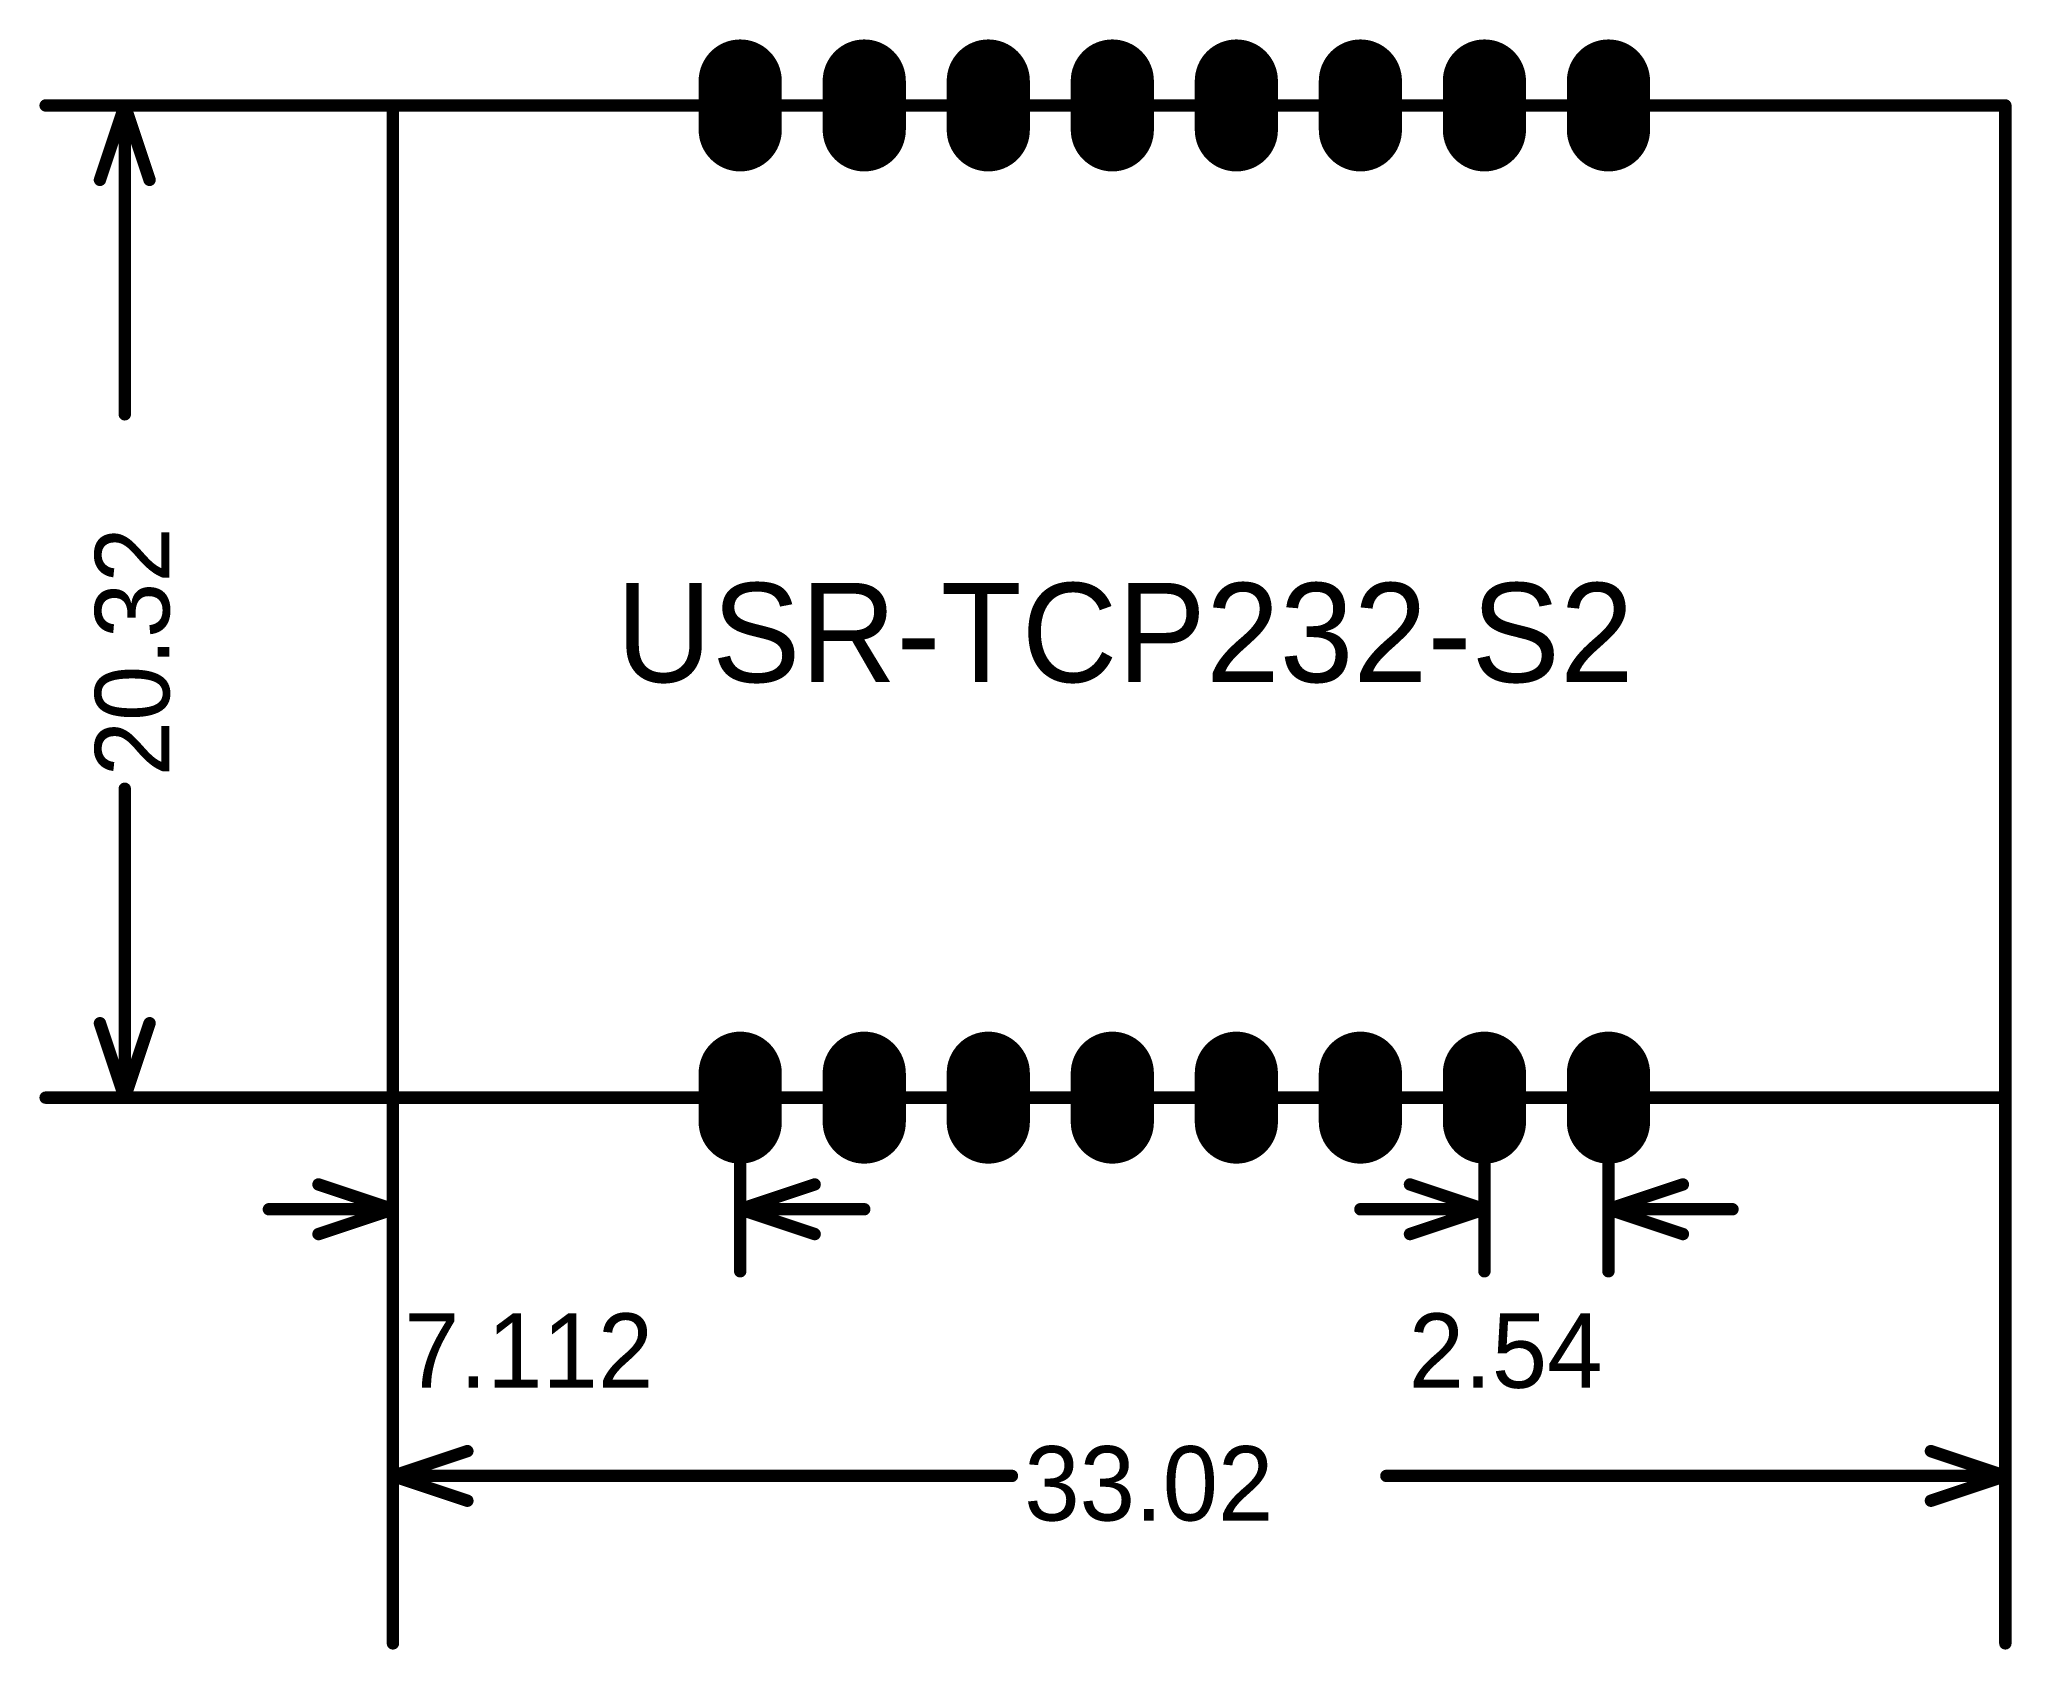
# Model space of a CAD drawing. Extents: x 246.3 to 286.6, y 147.2 to 180.2.
import ezdxf

# ---------------------------------------------------------------- set-up
doc = ezdxf.new("R2010")
doc.units = 0
doc.header["$MEASUREMENT"] = 0
for name, color, linetype in [('BOTTOMSOLDER', 6, 'CONTINUOUS'), ('KEEPOUTLAYER', 6, 'CONTINUOUS'), ('MECHANICAL3', 76, 'CONTINUOUS'), ('MULTILAYER', 9, 'CONTINUOUS'), ('TOPSOLDER', 216, 'CONTINUOUS')]:
    doc.layers.add(name, color=color, linetype=linetype)

msp = doc.modelspace()

# ---------------------------------------------------------------- linework, layer by layer
at = {"layer": 'BOTTOMSOLDER', "const_width": 1.7032}
for points in [[(260.604, 179.315999), (260.604, 178.316001)], [(263.144, 179.315999), (263.144, 178.316001)], [(265.684, 179.315999), (265.684, 178.316001)], [(268.224, 179.315999), (268.224, 178.316001)], [(270.764, 179.315999), (270.764, 178.316001)], [(273.304, 179.315999), (273.304, 178.316001)], [(275.844, 179.315999), (275.844, 178.316001)], [(278.384, 179.315999), (278.384, 178.316001)], [(260.604, 158.995999), (260.604, 157.996001)], [(263.144, 158.995999), (263.144, 157.996001)], [(265.684, 158.995999), (265.684, 157.996001)], [(268.224, 158.995999), (268.224, 157.996001)], [(270.764, 158.995999), (270.764, 157.996001)], [(273.304, 158.995999), (273.304, 157.996001)], [(275.844, 158.995999), (275.844, 157.996001)], [(278.384, 158.995999), (278.384, 157.996001)]]:
    msp.add_lwpolyline(points, dxfattribs=at)
at = {"layer": 'BOTTOMSOLDER', "const_width": 0.851598}
for points in [[(260.178199, 179.315999, 1), (261.029801, 179.315999, 1)], [(262.718199, 179.315999, 1), (263.569801, 179.315999, 1)], [(265.258199, 179.315999, 1), (266.109801, 179.315999, 1)], [(267.798199, 179.315999, 1), (268.649801, 179.315999, 1)], [(270.338199, 179.315999, 1), (271.189801, 179.315999, 1)], [(272.878199, 179.315999, 1), (273.729801, 179.315999, 1)], [(275.418199, 179.315999, 1), (276.269801, 179.315999, 1)], [(277.958199, 179.315999, 1), (278.809801, 179.315999, 1)], [(260.178199, 178.316001, 1), (261.029801, 178.316001, 1)], [(262.718199, 178.316001, 1), (263.569801, 178.316001, 1)], [(265.258199, 178.316001, 1), (266.109801, 178.316001, 1)], [(267.798199, 178.316001, 1), (268.649801, 178.316001, 1)], [(270.338199, 178.316001, 1), (271.189801, 178.316001, 1)], [(272.878199, 178.316001, 1), (273.729801, 178.316001, 1)], [(275.418199, 178.316001, 1), (276.269801, 178.316001, 1)], [(277.958199, 178.316001, 1), (278.809801, 178.316001, 1)], [(260.178199, 158.995999, 1), (261.029801, 158.995999, 1)], [(262.718199, 158.995999, 1), (263.569801, 158.995999, 1)], [(265.258199, 158.995999, 1), (266.109801, 158.995999, 1)], [(267.798199, 158.995999, 1), (268.649801, 158.995999, 1)], [(270.338199, 158.995999, 1), (271.189801, 158.995999, 1)], [(272.878199, 158.995999, 1), (273.729801, 158.995999, 1)], [(275.418199, 158.995999, 1), (276.269801, 158.995999, 1)], [(277.958199, 158.995999, 1), (278.809801, 158.995999, 1)], [(260.178199, 157.996001, 1), (261.029801, 157.996001, 1)], [(262.718199, 157.996001, 1), (263.569801, 157.996001, 1)], [(265.258199, 157.996001, 1), (266.109801, 157.996001, 1)], [(267.798199, 157.996001, 1), (268.649801, 157.996001, 1)], [(270.338199, 157.996001, 1), (271.189801, 157.996001, 1)], [(272.878199, 157.996001, 1), (273.729801, 157.996001, 1)], [(275.418199, 157.996001, 1), (276.269801, 157.996001, 1)], [(277.958199, 157.996001, 1), (278.809801, 157.996001, 1)]]:
    msp.add_lwpolyline(points, format="xyb", close=True, dxfattribs=at)
at = {"layer": 'KEEPOUTLAYER', "const_width": 0.254}
for points in [[(253.492, 158.496), (253.492, 178.816)], [(253.492, 178.816), (286.512, 178.816)], [(286.512, 158.496), (286.512, 178.816)], [(253.492, 158.496), (286.512, 158.496)]]:
    msp.add_lwpolyline(points, dxfattribs=at)
at = {"layer": 'KEEPOUTLAYER', "const_width": 0.127}
for points in [[(253.4285, 178.816, 1), (253.5555, 178.816, 1)], [(253.4285, 178.816, 1), (253.5555, 178.816, 1)], [(286.4485, 178.816, 1), (286.5755, 178.816, 1)], [(286.4485, 178.816, 1), (286.5755, 178.816, 1)], [(253.4285, 158.496, 1), (253.5555, 158.496, 1)], [(253.4285, 158.496, 1), (253.5555, 158.496, 1)], [(286.4485, 158.496, 1), (286.5755, 158.496, 1)], [(286.4485, 158.496, 1), (286.5755, 158.496, 1)]]:
    msp.add_lwpolyline(points, format="xyb", close=True, dxfattribs=at)
at = {"layer": 'MECHANICAL3', "const_width": 0.254}
for points in [[(246.38, 178.816), (253.492, 178.816)], [(247.491999, 177.292), (247.999999, 178.816)], [(247.745999, 178.816), (248.253999, 178.816)], [(247.999999, 172.490293), (247.999999, 178.816)], [(247.999999, 178.816), (248.507999, 177.292)], [(247.999999, 158.496), (247.999999, 164.821707)], [(247.491999, 160.02), (247.999999, 158.496)], [(247.999999, 158.496), (248.507999, 160.02)], [(246.38, 158.496), (253.492, 158.496)], [(247.745999, 158.496), (248.253999, 158.496)], [(253.492, 147.32), (253.492, 158.496)], [(260.604, 154.94), (260.604, 158.496)], [(275.844, 154.94), (275.844, 158.496)], [(278.384, 154.94), (278.384, 158.496)], [(286.512, 147.32), (286.512, 158.496)], [(251.968, 156.718), (253.492, 156.21)], [(260.604, 156.21), (262.128, 156.718)], [(274.32, 156.718), (275.844, 156.21)], [(278.384, 156.21), (279.908, 156.718)], [(250.952, 156.21), (253.492, 156.21)], [(251.968, 155.702), (253.492, 156.21)], [(253.492, 155.956), (253.492, 156.464)], [(260.604, 155.956), (260.604, 156.464)], [(260.604, 156.21), (263.144, 156.21)], [(260.604, 156.21), (262.128, 155.702)], [(273.304, 156.21), (275.844, 156.21)], [(274.32, 155.702), (275.844, 156.21)], [(275.844, 155.956), (275.844, 156.464)], [(278.384, 155.956), (278.384, 156.464)], [(278.384, 156.21), (280.924, 156.21)], [(278.384, 156.21), (279.908, 155.702)], [(253.492, 150.749), (255.016, 151.257)], [(253.492, 150.495), (253.492, 151.003)], [(284.988, 151.257), (286.512, 150.749)], [(286.512, 150.495), (286.512, 151.003)], [(253.492, 150.749), (266.16771, 150.749)], [(253.492, 150.749), (255.016, 150.241)], [(273.83629, 150.749), (286.512, 150.749)], [(284.988, 150.241), (286.512, 150.749)]]:
    msp.add_lwpolyline(points, dxfattribs=at)
at = {"layer": 'MECHANICAL3', "const_width": 0.127}
for points in [[(246.3165, 178.816, 1), (246.4435, 178.816, 1)], [(247.682499, 178.816, 1), (247.809499, 178.816, 1)], [(247.936499, 178.816, 1), (248.063499, 178.816, 1)], [(247.936499, 178.816, 1), (248.063499, 178.816, 1)], [(247.936499, 178.816, 1), (248.063499, 178.816, 1)], [(248.190499, 178.816, 1), (248.317499, 178.816, 1)], [(253.4285, 178.816, 1), (253.5555, 178.816, 1)], [(247.428499, 177.292, 1), (247.555499, 177.292, 1)], [(248.444499, 177.292, 1), (248.571499, 177.292, 1)], [(247.936499, 172.490293, 1), (248.063499, 172.490293, 1)], [(247.936499, 164.821707, 1), (248.063499, 164.821707, 1)], [(247.428499, 160.02, 1), (247.555499, 160.02, 1)], [(248.444499, 160.02, 1), (248.571499, 160.02, 1)], [(246.3165, 158.496, 1), (246.4435, 158.496, 1)], [(247.682499, 158.496, 1), (247.809499, 158.496, 1)], [(247.936499, 158.496, 1), (248.063499, 158.496, 1)], [(247.936499, 158.496, 1), (248.063499, 158.496, 1)], [(247.936499, 158.496, 1), (248.063499, 158.496, 1)], [(248.190499, 158.496, 1), (248.317499, 158.496, 1)], [(253.4285, 158.496, 1), (253.5555, 158.496, 1)], [(253.4285, 158.496, 1), (253.5555, 158.496, 1)], [(260.5405, 158.496, 1), (260.6675, 158.496, 1)], [(275.7805, 158.496, 1), (275.9075, 158.496, 1)], [(278.3205, 158.496, 1), (278.4475, 158.496, 1)], [(286.4485, 158.496, 1), (286.5755, 158.496, 1)], [(251.9045, 156.718, 1), (252.0315, 156.718, 1)], [(262.0645, 156.718, 1), (262.1915, 156.718, 1)], [(274.2565, 156.718, 1), (274.3835, 156.718, 1)], [(279.8445, 156.718, 1), (279.9715, 156.718, 1)], [(250.8885, 156.21, 1), (251.0155, 156.21, 1)], [(253.4285, 156.464, 1), (253.5555, 156.464, 1)], [(253.4285, 156.21, 1), (253.5555, 156.21, 1)], [(253.4285, 156.21, 1), (253.5555, 156.21, 1)], [(253.4285, 156.21, 1), (253.5555, 156.21, 1)], [(260.5405, 156.464, 1), (260.6675, 156.464, 1)], [(260.5405, 156.21, 1), (260.6675, 156.21, 1)], [(260.5405, 156.21, 1), (260.6675, 156.21, 1)], [(260.5405, 156.21, 1), (260.6675, 156.21, 1)], [(263.0805, 156.21, 1), (263.2075, 156.21, 1)], [(273.2405, 156.21, 1), (273.3675, 156.21, 1)], [(275.7805, 156.464, 1), (275.9075, 156.464, 1)], [(275.7805, 156.21, 1), (275.9075, 156.21, 1)], [(275.7805, 156.21, 1), (275.9075, 156.21, 1)], [(275.7805, 156.21, 1), (275.9075, 156.21, 1)], [(278.3205, 156.464, 1), (278.4475, 156.464, 1)], [(278.3205, 156.21, 1), (278.4475, 156.21, 1)], [(278.3205, 156.21, 1), (278.4475, 156.21, 1)], [(278.3205, 156.21, 1), (278.4475, 156.21, 1)], [(280.8605, 156.21, 1), (280.9875, 156.21, 1)], [(253.4285, 155.956, 1), (253.5555, 155.956, 1)], [(260.5405, 155.956, 1), (260.6675, 155.956, 1)], [(275.7805, 155.956, 1), (275.9075, 155.956, 1)], [(278.3205, 155.956, 1), (278.4475, 155.956, 1)], [(251.9045, 155.702, 1), (252.0315, 155.702, 1)], [(262.0645, 155.702, 1), (262.1915, 155.702, 1)], [(274.2565, 155.702, 1), (274.3835, 155.702, 1)], [(279.8445, 155.702, 1), (279.9715, 155.702, 1)], [(260.5405, 154.94, 1), (260.6675, 154.94, 1)], [(275.7805, 154.94, 1), (275.9075, 154.94, 1)], [(278.3205, 154.94, 1), (278.4475, 154.94, 1)], [(253.4285, 151.003, 1), (253.5555, 151.003, 1)], [(254.9525, 151.257, 1), (255.0795, 151.257, 1)], [(284.9245, 151.257, 1), (285.0515, 151.257, 1)], [(286.4485, 151.003, 1), (286.5755, 151.003, 1)], [(253.4285, 150.749, 1), (253.5555, 150.749, 1)], [(253.4285, 150.749, 1), (253.5555, 150.749, 1)], [(253.4285, 150.749, 1), (253.5555, 150.749, 1)], [(266.10421, 150.749, 1), (266.23121, 150.749, 1)], [(273.77279, 150.749, 1), (273.89979, 150.749, 1)], [(286.4485, 150.749, 1), (286.5755, 150.749, 1)], [(286.4485, 150.749, 1), (286.5755, 150.749, 1)], [(286.4485, 150.749, 1), (286.5755, 150.749, 1)], [(253.4285, 150.495, 1), (253.5555, 150.495, 1)], [(254.9525, 150.241, 1), (255.0795, 150.241, 1)], [(284.9245, 150.241, 1), (285.0515, 150.241, 1)], [(286.4485, 150.495, 1), (286.5755, 150.495, 1)], [(253.4285, 147.32, 1), (253.5555, 147.32, 1)], [(286.4485, 147.32, 1), (286.5755, 147.32, 1)]]:
    msp.add_lwpolyline(points, format="xyb", close=True, dxfattribs=at)
at = {"layer": 'MULTILAYER', "const_width": 0.749999}
for points in [[(260.228999, 179.315999, 1), (260.979001, 179.315999, 1)], [(262.768999, 179.315999, 1), (263.519001, 179.315999, 1)], [(265.308999, 179.315999, 1), (266.059001, 179.315999, 1)], [(267.848999, 179.315999, 1), (268.599001, 179.315999, 1)], [(270.388999, 179.315999, 1), (271.139001, 179.315999, 1)], [(272.928999, 179.315999, 1), (273.679001, 179.315999, 1)], [(275.468999, 179.315999, 1), (276.219001, 179.315999, 1)], [(278.008999, 179.315999, 1), (278.759001, 179.315999, 1)], [(260.228999, 178.316001, 1), (260.979001, 178.316001, 1)], [(262.768999, 178.316001, 1), (263.519001, 178.316001, 1)], [(265.308999, 178.316001, 1), (266.059001, 178.316001, 1)], [(267.848999, 178.316001, 1), (268.599001, 178.316001, 1)], [(270.388999, 178.316001, 1), (271.139001, 178.316001, 1)], [(272.928999, 178.316001, 1), (273.679001, 178.316001, 1)], [(275.468999, 178.316001, 1), (276.219001, 178.316001, 1)], [(278.008999, 178.316001, 1), (278.759001, 178.316001, 1)], [(260.228999, 158.995999, 1), (260.979001, 158.995999, 1)], [(262.768999, 158.995999, 1), (263.519001, 158.995999, 1)], [(265.308999, 158.995999, 1), (266.059001, 158.995999, 1)], [(267.848999, 158.995999, 1), (268.599001, 158.995999, 1)], [(270.388999, 158.995999, 1), (271.139001, 158.995999, 1)], [(272.928999, 158.995999, 1), (273.679001, 158.995999, 1)], [(275.468999, 158.995999, 1), (276.219001, 158.995999, 1)], [(278.008999, 158.995999, 1), (278.759001, 158.995999, 1)], [(260.228999, 157.996001, 1), (260.979001, 157.996001, 1)], [(262.768999, 157.996001, 1), (263.519001, 157.996001, 1)], [(265.308999, 157.996001, 1), (266.059001, 157.996001, 1)], [(267.848999, 157.996001, 1), (268.599001, 157.996001, 1)], [(270.388999, 157.996001, 1), (271.139001, 157.996001, 1)], [(272.928999, 157.996001, 1), (273.679001, 157.996001, 1)], [(275.468999, 157.996001, 1), (276.219001, 157.996001, 1)], [(278.008999, 157.996001, 1), (278.759001, 157.996001, 1)]]:
    msp.add_lwpolyline(points, format="xyb", close=True, dxfattribs=at)
at = {"layer": 'MULTILAYER', "const_width": 1.5}
for points in [[(260.604, 179.315999), (260.604, 178.316001)], [(263.144, 179.315999), (263.144, 178.316001)], [(265.684, 179.315999), (265.684, 178.316001)], [(268.224, 179.315999), (268.224, 178.316001)], [(270.764, 179.315999), (270.764, 178.316001)], [(273.304, 179.315999), (273.304, 178.316001)], [(275.844, 179.315999), (275.844, 178.316001)], [(278.384, 179.315999), (278.384, 178.316001)], [(260.604, 158.995999), (260.604, 157.996001)], [(263.144, 158.995999), (263.144, 157.996001)], [(265.684, 158.995999), (265.684, 157.996001)], [(268.224, 158.995999), (268.224, 157.996001)], [(270.764, 158.995999), (270.764, 157.996001)], [(273.304, 158.995999), (273.304, 157.996001)], [(275.844, 158.995999), (275.844, 157.996001)], [(278.384, 158.995999), (278.384, 157.996001)]]:
    msp.add_lwpolyline(points, dxfattribs=at)
at = {"layer": 'TOPSOLDER', "const_width": 1.7032}
for points in [[(260.604, 179.315999), (260.604, 178.316001)], [(263.144, 179.315999), (263.144, 178.316001)], [(265.684, 179.315999), (265.684, 178.316001)], [(268.224, 179.315999), (268.224, 178.316001)], [(270.764, 179.315999), (270.764, 178.316001)], [(273.304, 179.315999), (273.304, 178.316001)], [(275.844, 179.315999), (275.844, 178.316001)], [(278.384, 179.315999), (278.384, 178.316001)], [(260.604, 158.995999), (260.604, 157.996001)], [(263.144, 158.995999), (263.144, 157.996001)], [(265.684, 158.995999), (265.684, 157.996001)], [(268.224, 158.995999), (268.224, 157.996001)], [(270.764, 158.995999), (270.764, 157.996001)], [(273.304, 158.995999), (273.304, 157.996001)], [(275.844, 158.995999), (275.844, 157.996001)], [(278.384, 158.995999), (278.384, 157.996001)]]:
    msp.add_lwpolyline(points, dxfattribs=at)
at = {"layer": 'TOPSOLDER', "const_width": 0.851598}
for points in [[(260.178199, 179.315999, 1), (261.029801, 179.315999, 1)], [(262.718199, 179.315999, 1), (263.569801, 179.315999, 1)], [(265.258199, 179.315999, 1), (266.109801, 179.315999, 1)], [(267.798199, 179.315999, 1), (268.649801, 179.315999, 1)], [(270.338199, 179.315999, 1), (271.189801, 179.315999, 1)], [(272.878199, 179.315999, 1), (273.729801, 179.315999, 1)], [(275.418199, 179.315999, 1), (276.269801, 179.315999, 1)], [(277.958199, 179.315999, 1), (278.809801, 179.315999, 1)], [(260.178199, 178.316001, 1), (261.029801, 178.316001, 1)], [(262.718199, 178.316001, 1), (263.569801, 178.316001, 1)], [(265.258199, 178.316001, 1), (266.109801, 178.316001, 1)], [(267.798199, 178.316001, 1), (268.649801, 178.316001, 1)], [(270.338199, 178.316001, 1), (271.189801, 178.316001, 1)], [(272.878199, 178.316001, 1), (273.729801, 178.316001, 1)], [(275.418199, 178.316001, 1), (276.269801, 178.316001, 1)], [(277.958199, 178.316001, 1), (278.809801, 178.316001, 1)], [(260.178199, 158.995999, 1), (261.029801, 158.995999, 1)], [(262.718199, 158.995999, 1), (263.569801, 158.995999, 1)], [(265.258199, 158.995999, 1), (266.109801, 158.995999, 1)], [(267.798199, 158.995999, 1), (268.649801, 158.995999, 1)], [(270.338199, 158.995999, 1), (271.189801, 158.995999, 1)], [(272.878199, 158.995999, 1), (273.729801, 158.995999, 1)], [(275.418199, 158.995999, 1), (276.269801, 158.995999, 1)], [(277.958199, 158.995999, 1), (278.809801, 158.995999, 1)], [(260.178199, 157.996001, 1), (261.029801, 157.996001, 1)], [(262.718199, 157.996001, 1), (263.569801, 157.996001, 1)], [(265.258199, 157.996001, 1), (266.109801, 157.996001, 1)], [(267.798199, 157.996001, 1), (268.649801, 157.996001, 1)], [(270.338199, 157.996001, 1), (271.189801, 157.996001, 1)], [(272.878199, 157.996001, 1), (273.729801, 157.996001, 1)], [(275.418199, 157.996001, 1), (276.269801, 157.996001, 1)], [(277.958199, 157.996001, 1), (278.809801, 157.996001, 1)]]:
    msp.add_lwpolyline(points, format="xyb", close=True, dxfattribs=at)

# ---------------------------------------------------------------- texts
at = {"layer": 'MECHANICAL3'}
msp.add_text('20.32', height=1.524, rotation=90, dxfattribs=at).set_placement((248.914153, 165.075707))
for s, height, p in [('USR-TCP232-S2', 2.032, (258.064, 167.005)), ('7.112', 1.524, (253.721629, 152.553386)), ('2.54', 1.524, (274.295464, 152.553386)), ('33.02', 1.524, (266.42171, 149.834846))]:
    msp.add_text(s, height=height, dxfattribs=at).set_placement(p)

doc.saveas('drawing.dxf')
